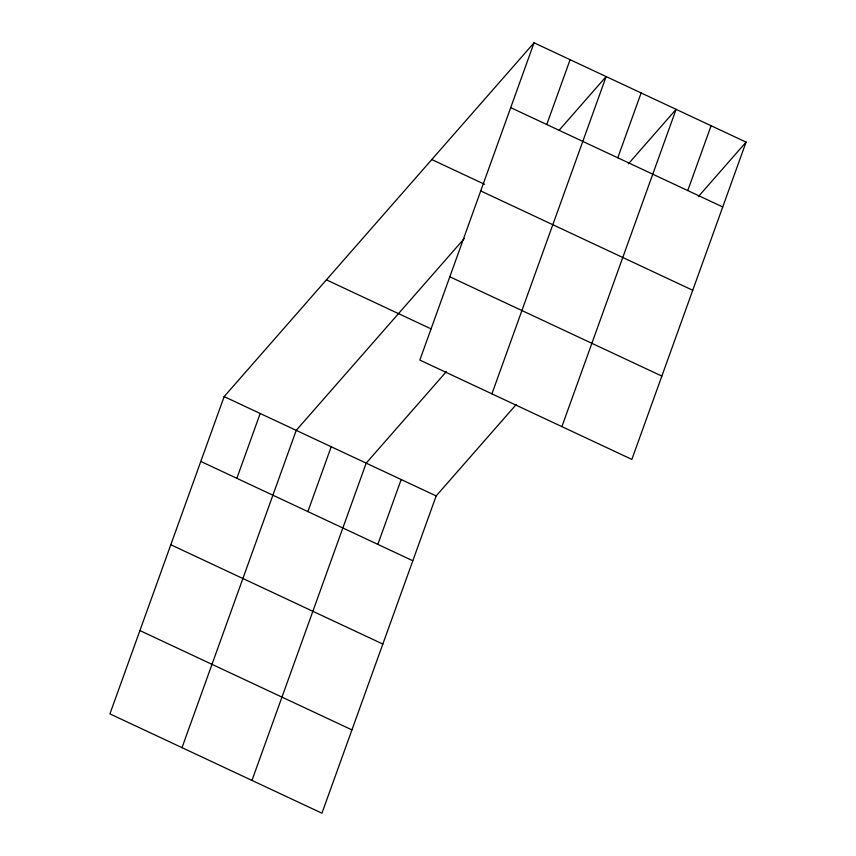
<?xml version="1.0" encoding="UTF-8"?>
<svg xmlns="http://www.w3.org/2000/svg" width="856" height="856" viewBox="0 0 856 856"><rect width="100%" height="100%" fill="white"/><g stroke="black" fill="none" stroke-linecap="round" stroke-linejoin="round"><path stroke-width="1.28" d="M534.058 42.8L419.836 360.076L631.856 459.405L746.079 142.117L534.058 42.8L224.144 396.596L109.921 713.883L321.942 813.2L436.164 495.924L516.275 404.46M236.845 478.322L260.192 413.48M182.007 747.652L296.23 430.365L464.359 238.428M307.871 511.599L331.219 446.757M251.974 780.426L366.197 463.139L446.308 371.686M377.838 544.373L401.186 479.531M546.759 124.527L570.107 59.685M491.922 393.846L606.144 76.569L559.278 130.08M617.786 157.793L641.133 92.951M561.889 426.62L676.112 109.343L628.39 163.828M687.753 190.567L711.101 125.736M698.357 196.602L746.079 142.117M510.722 107.642L722.742 206.959M431.788 159.558L484.656 184.318M480.73 190.941L692.75 290.27M449.828 276.777L661.848 376.094M326.414 279.848L431.071 328.875M224.144 396.596L436.164 495.924M200.807 461.438L412.817 560.755M170.815 544.748L382.835 644.065M139.913 630.572L351.934 729.89"/></g></svg>
